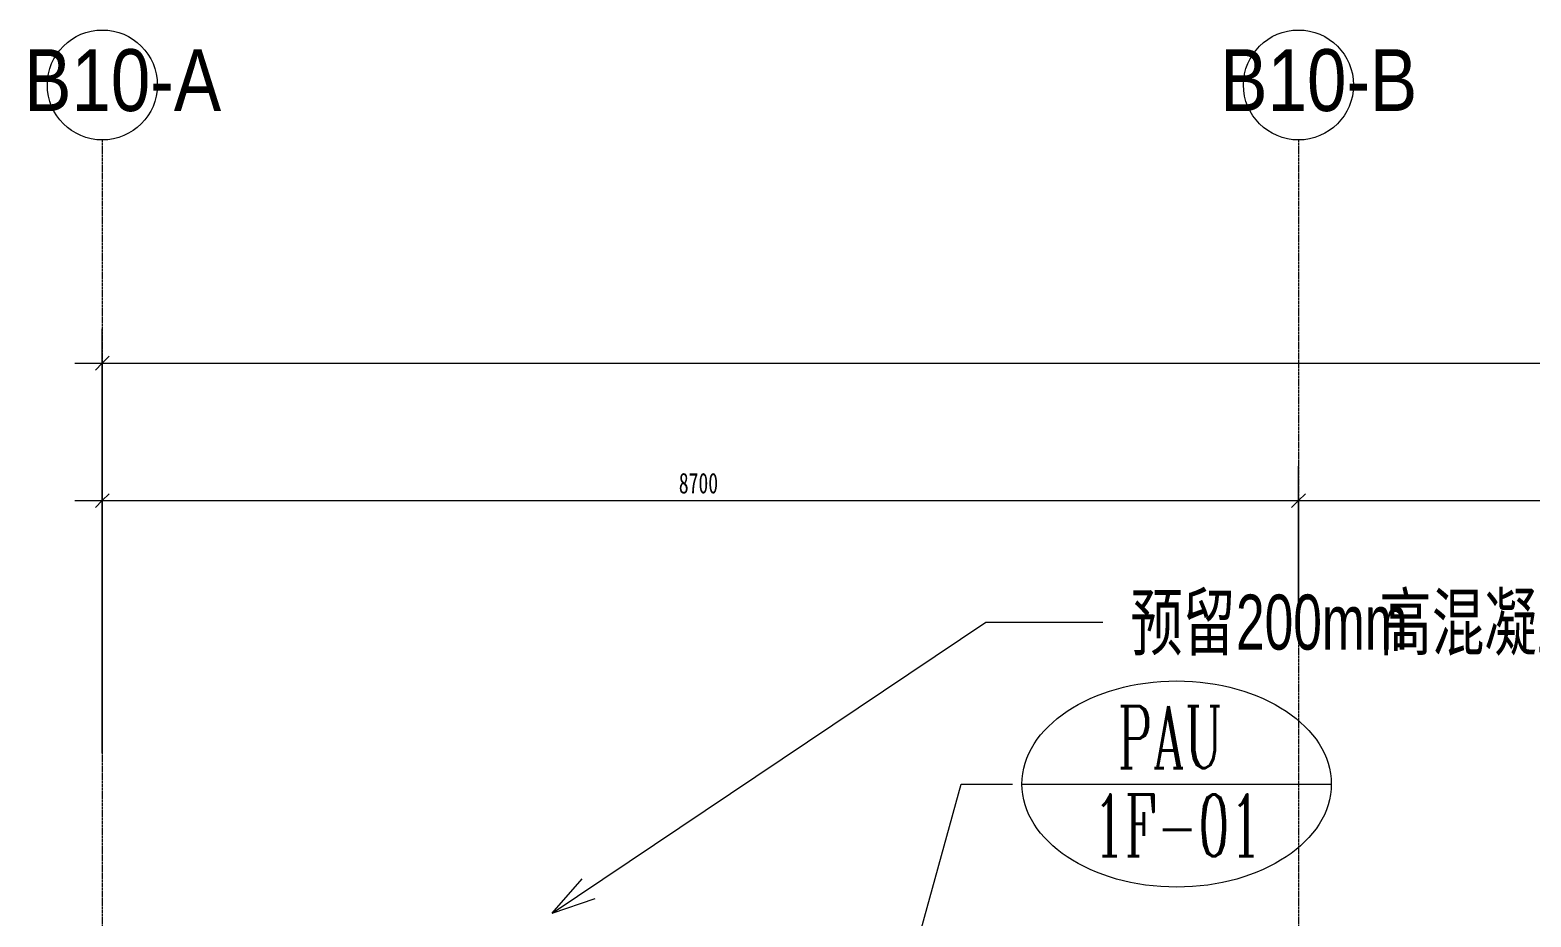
# Model space of a CAD drawing. Header units: millimetres. Extents: x 147808 to 200719, y -28592 to 8154.
# Drawn here: x 156074 to 166991, y 1700 to 8154 of the extents above; entities that cross this region are included whole.
import ezdxf

# ---------------------------------------------------------------- set-up
doc = ezdxf.new("R2010")
doc.units = ezdxf.units.MM
doc.linetypes.add('轴网线', pattern=[22.24, 12.7, -3.18, 3.18, -3.18])
for name, color, linetype, lineweight in [('0-1', 7, 'Continuous', 5), ('A-ANNO-DIMS-100', 7, 'Continuous', 5), ('M-EQPM-IDEN', 7, 'Continuous', 5)]:
    doc.layers.add(name, color=color, linetype=linetype, lineweight=lineweight)
for name, color, linetype, lineweight, true_color in [('0-2', 7, 'Continuous', 5, 0x515151), ('A-ANNO-DIMS-1', 7, 'Continuous', 5, 0x5151ff), ('G-ANNO-TEXT-2', 3, 'Continuous', 5, 0x00ff00), ('M-EQPM-IDEN-1', 3, 'Continuous', 5, 0x00ff00), ('S-GRID-1', 7, '轴网线', 5, 0x5151ff), ('S-GRID-IDEN-1', 7, 'Continuous', 5, 0x515151), ('S-GRID-IDEN-2', 7, 'Continuous', 5, 0x5151ff)]:
    doc.layers.add(name, color=color, linetype=linetype, lineweight=lineweight, true_color=true_color)
doc.styles.add('Complex_1', font='complex_.ttf', dxfattribs={"width": 0.6, "height": 450})
doc.styles.add('TJ_FangSong', font='', dxfattribs={"width": 0.7, "height": 400})
doc.styles.add('TJ_FangSong_Narrow', font='', dxfattribs={"height": 450})
doc.styles.add('仿宋_1', font='', dxfattribs={"width": 0.7, "height": 150})
doc.styles.get('TJ_FangSong').set_extended_font_data('TJ_FangSong')
doc.styles.get('TJ_FangSong_Narrow').set_extended_font_data('TJ_FangSong_Narrow')
doc.styles.get('仿宋_1').set_extended_font_data('FangSong')
doc.dimstyles.new('对角线_-_1_5mm_仿宋_1', dxfattribs={"dimscale": 304.8, "dimtxt": 193.128667, "dimasz": 0.328084, "dimexe": 0.82021, "dimexo": 0.0625, "dimgap": 0.065617, "dimtad": 1, "dimdec": 0, "dimdsep": 46, "dimtxsty": '仿宋_1', "dimblk1": 'OBLIQUE', "dimblk2": 'OBLIQUE', "dimsah": 1, "dimcen": 0.09, "dimdle": 0.656168, "dimazin": 0, "dimtfac": 1, "dimtdec": 4, "dimtix": 1, "dimtmove": 0, "dimatfit": 3, "dimfxl": 2.624672, "dimfxlon": 1, "dimtvp": 1, "dimtolj": 1, "dimtzin": 0, "dimarcsym": 2})

# ---------------------------------------------------------------- blocks, each defined once
blk = doc.blocks.new('DIMBLOCK5-10-001 一层空调通风平面图')
at = {"layer": 'A-ANNO-DIMS-100', "color": 173, "true_color": 0x5151ff, "transparency": 16777216}
for p, q in [((156600, 2893), (156600, 5980)), ((191400, 4789), (191400, 5980)), ((156400, 5730), (191600, 5730)), ((156600, 5730), (156550, 5680)), ((156600, 5730), (156650, 5780)), ((156600, 5730), (156600, 2893)), ((191400, 5730), (191350, 5680)), ((191400, 5730), (191450, 5780)), ((191400, 5730), (191400, 4789))]:
    blk.add_line(p, q, dxfattribs=at)
at = {"layer": 'A-ANNO-DIMS-100', "color": 0, "transparency": 16777216, "insert": (173804, 5932), "char_height": 150, "width": 471.59, "attachment_point": 1, "line_spacing_factor": 0.898273, "style": '仿宋_1'}
blk.add_mtext('34800', dxfattribs=at)
blk = doc.blocks.new('_Oblique')
at = {"color": 0, "linetype": 'ByBlock', "lineweight": -2}
blk.add_line((-0.5, -0.5), (0.5, 0.5), dxfattribs=at)
blk = doc.blocks.new('DIMBLOCK14-10-001 一层空调通风平面图')
at = {"layer": 'A-ANNO-DIMS-100', "color": 173, "true_color": 0x5151ff, "transparency": 16777216}
for p, q in [((156600, 3860), (156600, 4980)), ((165300, 3860), (165300, 4980)), ((156400, 4730), (165300, 4730)), ((156600, 4730), (156550, 4680)), ((156600, 4730), (156650, 4780)), ((156600, 4730), (156600, 3860)), ((165300, 4730), (165250, 4680)), ((165300, 4730), (165350, 4780)), ((165300, 4730), (165300, 3860))]:
    blk.add_line(p, q, dxfattribs=at)
at = {"layer": 'A-ANNO-DIMS-100', "color": 0, "transparency": 16777216, "insert": (160793, 4932), "char_height": 150, "width": 377.27, "attachment_point": 1, "line_spacing_factor": 0.898273, "style": '仿宋_1'}
blk.add_mtext('8700', dxfattribs=at)
blk = doc.blocks.new('DIMBLOCK15-10-001 一层空调通风平面图')
at = {"layer": 'A-ANNO-DIMS-100', "color": 173, "true_color": 0x5151ff, "transparency": 16777216}
for p, q in [((174000, 5530), (174000, 4480)), ((174000, 4730), (174000, 5530)), ((165300, 3860), (165300, 4980)), ((165300, 4730), (165250, 4680)), ((165300, 4730), (165350, 4780)), ((165300, 4730), (174000, 4730)), ((165300, 4730), (165300, 3860)), ((174000, 4730), (173950, 4680)), ((174000, 4730), (174050, 4780))]:
    blk.add_line(p, q, dxfattribs=at)
at = {"layer": 'A-ANNO-DIMS-100', "color": 0, "transparency": 16777216, "insert": (169493, 4932), "char_height": 150, "width": 377.27, "attachment_point": 1, "line_spacing_factor": 0.898273, "style": '仿宋_1'}
blk.add_mtext('8700', dxfattribs=at)
blk = doc.blocks.new('轴网 - R4_0-512320-10-001 一层空调通风平面图')
at = {"layer": 'S-GRID-IDEN-2'}
blk.add_circle((0, 0), 4, dxfattribs=at)
blk = doc.blocks.new('TJ_设备标注-样式一 - 封闭式-586635-10-001 一层空调通风平面图')
at = {"layer": 'M-EQPM-IDEN'}
blk.add_line((-10.79, 0.2), (11.71, 0.2), dxfattribs=at)
blk.add_ellipse((0.46, 0.2), major_axis=(-11.25, 0), ratio=0.666667, dxfattribs=at)
blk = doc.blocks.new('YXQH_AR_B9-20_rvt-1-10-001 一层空调通风平面图')
at = {"layer": 'S-GRID-1'}
for p, q in [((156600, 7353.7), (156600, -27792.2)), ((165300, 7353.7), (165300, -27792.2))]:
    blk.add_line(p, q, dxfattribs=at)
at = {"layer": '0-2', "xscale": 99.99999999999993, "yscale": 99.99999999999993, "zscale": 99.99999999999993, "rotation": 180}
for p in [(156600, 7753.7), (165300, 7753.7)]:
    blk.add_blockref('轴网 - R4_0-512320-10-001 一层空调通风平面图', p, dxfattribs=at)
at = {"layer": 'S-GRID-IDEN-1', "char_height": 450, "width": 1370.886, "attachment_point": 1, "style": 'TJ_FangSong_Narrow'}
for s, insert in [('B10-A', (156031.7, 8014.2)), ('B10-B', (164731.7, 8014.2))]:
    blk.add_mtext(s, dxfattribs=dict(at, insert=insert))
at = {"layer": 'A-ANNO-DIMS-1'}
for base, p1, p2, override, picture, middle in [((191400, 5730.5), (156600, 2893.2), (191400, 4788.9), {"dimpost": '<>', "dimfxl": 34851.596355}, 'DIMBLOCK5-10-001 一层空调通风平面图', (174000, 5826.3)), ((174000, 4730.5), (165300, 3860.1), (174000, 5530.5), {"dimpost": '<>', "dimfxl": 8858.895602}, 'DIMBLOCK15-10-001 一层空调通风平面图', (169650, 4826.3)), ((165300, 4730.5), (156600, 3860.1), (165300, 3860.1), {"dimpost": '<>', "dimfxl": 8700}, 'DIMBLOCK14-10-001 一层空调通风平面图', (160950, 4826.3))]:
    dim = blk.add_linear_dim(base=base, p1=p1, p2=p2, dimstyle='对角线_-_1_5mm_仿宋_1', override=override, dxfattribs=at)
    dim.commit()
    dim.dimension.update_dxf_attribs({"geometry": picture, "text_midpoint": middle})

msp = doc.modelspace()

# ---------------------------------------------------------------- linework, layer by layer
at = {"layer": 'G-ANNO-TEXT-2'}
for p, q in [((159871.3, 1728.4), (163026.1, 3846)), ((163026.1, 3846), (163877.1, 3846)), ((159871.3, 1728.4), (160089.2, 1977.9)), ((159871.3, 1728.4), (160184.8, 1835.5))]:
    msp.add_line(p, q, dxfattribs=at)
at = {"layer": 'M-EQPM-IDEN'}
for p, q in [((161670.1, -1579.9), (162847.7, 2667.8)), ((162847.7, 2667.8), (163220.3, 2667.8))]:
    msp.add_line(p, q, dxfattribs=at)

# ---------------------------------------------------------------- block references
at = {"layer": '0-1'}
msp.add_blockref('YXQH_AR_B9-20_rvt-1-10-001 一层空调通风平面图', (0, 0), dxfattribs=at)
at = {"layer": 'M-EQPM-IDEN', "xscale": 99.99999999999993, "yscale": 99.99999999999993, "zscale": 99.99999999999993}
msp.add_blockref('TJ_设备标注-样式一 - 封闭式-586635-10-001 一层空调通风平面图', (164368, 2647.8), dxfattribs=at)

# ---------------------------------------------------------------- texts
at = {"layer": 'G-ANNO-TEXT-2', "char_height": 400, "attachment_point": 1, "style": 'TJ_FangSong'}
for s, insert, width in [('预留', (164077.1, 4046), 931.561), ('200mm', (164845.7, 4046), 1262.658), ('高混凝土基座', (165887.5, 4046), 2794.683)]:
    msp.add_mtext(s, dxfattribs=dict(at, insert=insert, width=width))
at = {"layer": 'M-EQPM-IDEN-1', "char_height": 450, "attachment_point": 1, "style": 'Complex_1'}
for s, insert, width in [('PAU', (163985.6, 3233.7), 1048.607), ('1F-01', (163805, 2592), 1486.329)]:
    msp.add_mtext(s, dxfattribs=dict(at, insert=insert, width=width))

doc.saveas('drawing.dxf')
